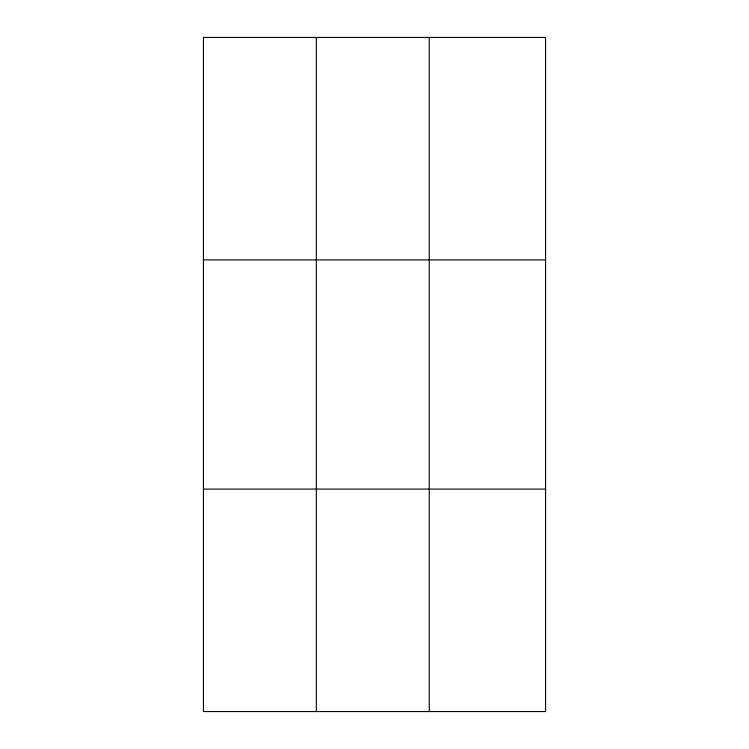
<?xml version="1.0" encoding="UTF-8"?>
<svg xmlns="http://www.w3.org/2000/svg" width="749" height="749" viewBox="0 0 749 749"><rect width="100%" height="100%" fill="white"/><g stroke="black" fill="none" stroke-linecap="round" stroke-linejoin="round"><path stroke-width="1.12" d="M316.34 37.45L316.34 711.55M429.243 37.45L429.243 711.55M203.447 259.903L545.553 259.903M203.447 489.097L545.553 489.097M545.553 637.399L545.553 711.55L203.447 711.55L203.447 37.45L545.553 37.45L545.553 637.399"/></g></svg>
